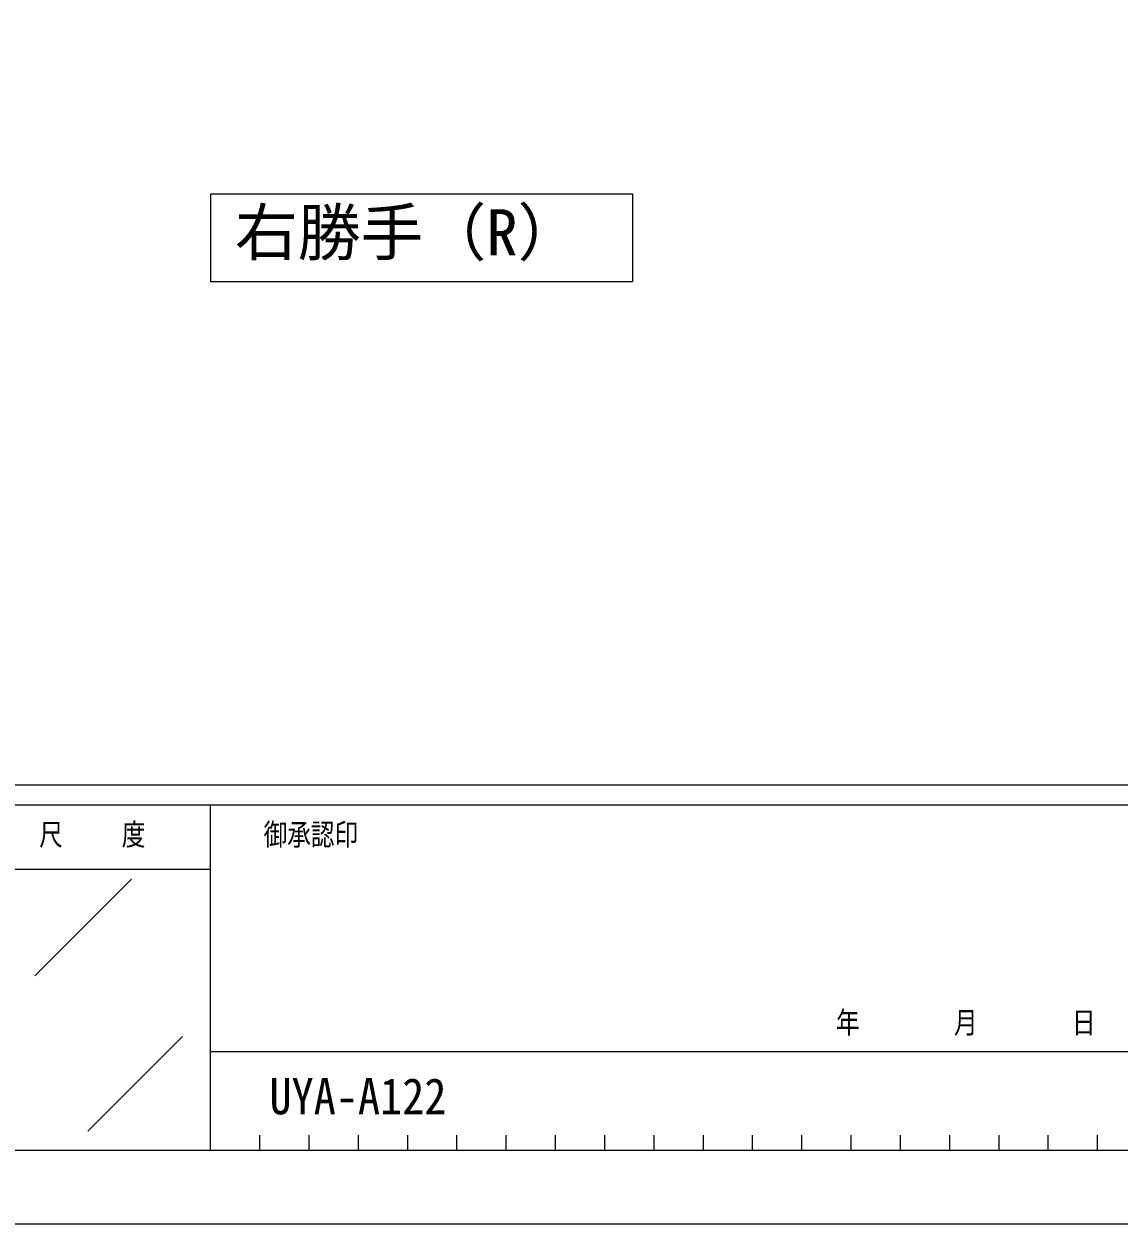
# Model space of a CAD drawing. Units: millimetres, scale not verified. Extents: x -4208 to 4205, y -2972 to 2970.
# Drawn here: x 1996 to 3107, y -2970 to -1753 of the extents above; entities that cross this region are included whole.
import ezdxf
from ezdxf.enums import TextEntityAlignment as Align

# ---------------------------------------------------------------- set-up
doc = ezdxf.new("R2010")
doc.units = ezdxf.units.MM
doc.header["$LTSCALE"] = 10
doc.layers.add('0-1_USER1', color=92, linetype='Continuous', lineweight=18)
doc.layers.add('0-5_YKK_ZWAK', color=134, linetype='Continuous')
doc.styles.add('ＭＳ ゴシック', font='')
doc.styles.get('ＭＳ ゴシック').set_extended_font_data('MS Gothic')

msp = doc.modelspace()

# ---------------------------------------------------------------- linework, layer by layer
at = {"layer": '0-1_USER1'}
msp.add_lwpolyline([(2613.32, -1925), (2613.32, -2014.25), (2185.72, -2014.25), (2185.72, -1925)], close=True, dxfattribs=at)
at = {"layer": '0-5_YKK_ZWAK'}
for p, q in [((3895.02, -2525), (-3904.98, -2525)), ((2185.02, -2545), (1985.02, -2545)), ((3217.52, -2545), (2185.02, -2545)), ((2185.02, -2545), (2185.02, -2895)), ((1985.02, -2610), (2185.02, -2610)), ((2007.1, -2718.29), (2105.04, -2620.36)), ((2060.67, -2875.99), (2156.89, -2779.77)), ((2185.02, -2795), (3217.52, -2795)), ((2235.02, -2880), (2235.02, -2895)), ((2285.02, -2880), (2285.02, -2895)), ((2335.02, -2880), (2335.02, -2895)), ((2385.02, -2880), (2385.02, -2895)), ((2435.02, -2880), (2435.02, -2895)), ((2485.02, -2880), (2485.02, -2895)), ((2535.02, -2880), (2535.02, -2895)), ((2585.02, -2880), (2585.02, -2895)), ((2635.02, -2880), (2635.02, -2895)), ((2685.02, -2880), (2685.02, -2895)), ((2735.02, -2880), (2735.02, -2895)), ((2785.02, -2880), (2785.02, -2895)), ((2835.02, -2880), (2835.02, -2895)), ((2885.02, -2880), (2885.02, -2895)), ((2935.02, -2880), (2935.02, -2895)), ((2985.02, -2880), (2985.02, -2895)), ((3035.02, -2880), (3035.02, -2895)), ((3085.02, -2880), (3085.02, -2895)), ((1985.02, -2895), (2185.02, -2895)), ((2185.02, -2895), (3217.52, -2895))]:
    msp.add_line(p, q, dxfattribs=at)
msp.add_lwpolyline([(-4205, -2970), (4205, -2970), (4205, 2970), (-4205, 2970)], close=True, dxfattribs=at)

# ---------------------------------------------------------------- texts
at = {"layer": '0-1_USER1', "style": 'ＭＳ ゴシック'}
msp.add_text('右勝手（R）', height=46.74, dxfattribs=at).set_placement((2210.1, -2001.5), align=Align.BOTTOM_LEFT)
at = {"layer": '0-1_USER1', "style": 'ＭＳ ゴシック', "width": 0.9}
msp.add_text('UYA-A122', height=36.66, dxfattribs=at).set_placement((2245.11, -2869.7), align=Align.BOTTOM_LEFT)
at = {"layer": '0-5_YKK_ZWAK', "style": 'ＭＳ ゴシック', "width": 0.8}
for s, p in [('尺     度', (2011.42, -2592.5)), ('御承認印', (2239.14, -2592.5)), ('年        月        日', (2819.91, -2783.21))]:
    msp.add_text(s, height=21.99, dxfattribs=at).set_placement(p, align=Align.BOTTOM_LEFT)

doc.saveas('drawing.dxf')
